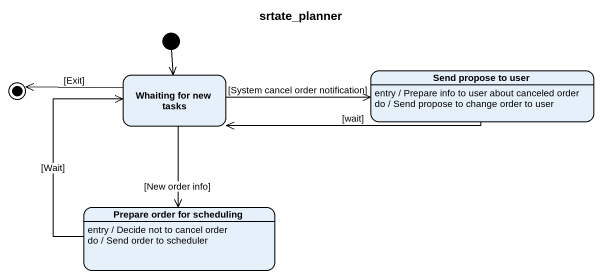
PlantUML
@startuml
title srtate_planner
hide empty description
state "Whaiting for new tasks" as Whaiting_for_new_tasks
state "Send propose to user" as Send_propose_to_user
Send_propose_to_user : entry / Prepare info to user about canceled order
Send_propose_to_user : do / Send propose to change order to user
state "Prepare order for scheduling" as Prepare_order_for_scheduling
Prepare_order_for_scheduling : entry / Decide not to cancel order
Prepare_order_for_scheduling : do / Send order to scheduler
[*] --> Whaiting_for_new_tasks
Whaiting_for_new_tasks -right-> Send_propose_to_user : [System cancel order notification]
Whaiting_for_new_tasks --> Prepare_order_for_scheduling : [New order info]
Send_propose_to_user -left-> Whaiting_for_new_tasks : [wait]
Prepare_order_for_scheduling -up-> Whaiting_for_new_tasks : [Wait]
Whaiting_for_new_tasks -left-> [*] : [Exit]
@enduml
